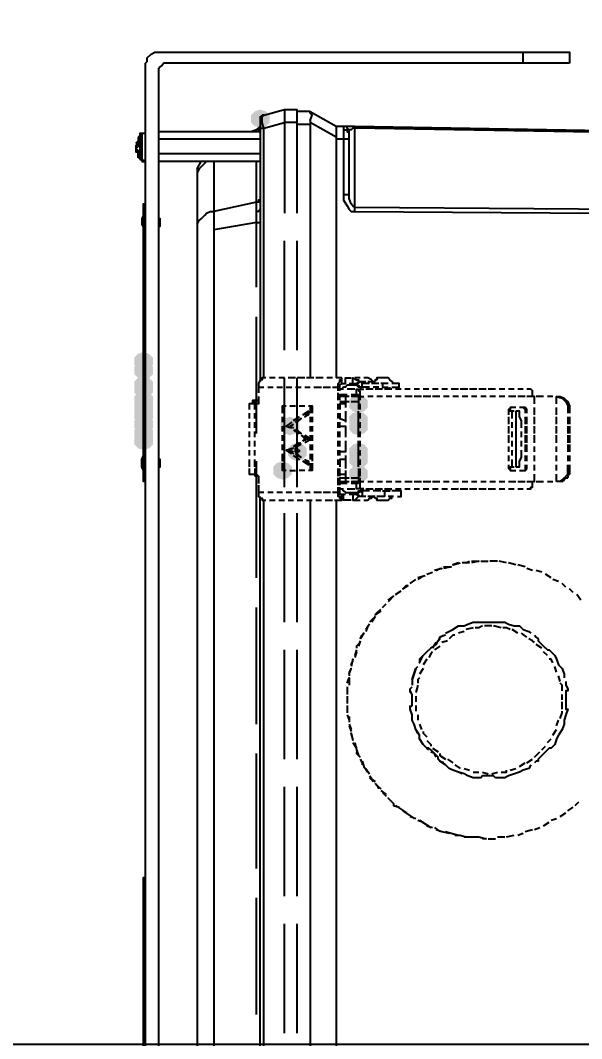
# Model space of a CAD drawing. Header units: feet. Extents: x -18 to 2540, y -48 to 1440.
# Drawn here: x 2061.788 to 2062.596, y 1385.548 to 1387.016 of the extents above; entities that cross this region are included whole.
import ezdxf
from ezdxf.enums import TextEntityAlignment as Align

# ---------------------------------------------------------------- set-up
doc = ezdxf.new("R2018")
doc.units = ezdxf.units.FT
doc.header["$MEASUREMENT"] = 0
for name, color, linetype in [('G-ANNO-TEXT', 1, 'Continuous'), ('PDF8_LP_OBJ-Hidden', 7, 'Continuous'), ('PDF8_LP_OBJ-Misc', 7, 'Continuous')]:
    doc.layers.add(name, color=color, linetype=linetype)
doc.styles.add('NEI-A', font='arial.ttf')

# ---------------------------------------------------------------- blocks, each defined once
blk = doc.blocks.new('DETAIL_TITLE')
at = {"style": 'NEI-A', "flags": 8}
blk.add_attdef('#', text='', height=0.25, dxfattribs=at).set_placement((0.5922, -0.5109), align=Align.MIDDLE_CENTER)
at = {"lineweight": 30, "flags": 104}
blk.add_attdef('DETAIL_TITLE', text='', height=0.25, dxfattribs=at).set_placement((0.9099, -0.52514), align=Align.BOTTOM_LEFT)
at = {"style": 'NEI-A'}
for tag, p in [('SCALE:', (0.93865, -0.73792)), ('1"_=_', (1.5474, -0.73792))]:
    blk.add_attdef(tag, text='', height=0.1094, dxfattribs=at).set_placement(p, align=Align.BOTTOM_LEFT)

msp = doc.modelspace()

# ---------------------------------------------------------------- hatches: boundary and pattern name
at = {"layer": 'PDF8_LP_OBJ-Hidden', "transparency": 33554559}
for points in [[(2062.274521, 1386.476559), (2062.282522, 1386.473892), (2062.287857, 1386.468557), (2062.287857, 1386.457889), (2062.282522, 1386.452554), (2062.274521, 1386.449887), (2062.266519, 1386.452554), (2062.261185, 1386.457889), (2062.261185, 1386.468557), (2062.266519, 1386.473892)], [(2062.175836, 1386.444553), (2062.183837, 1386.441886), (2062.189172, 1386.436551), (2062.189172, 1386.425883), (2062.183837, 1386.420548), (2062.175836, 1386.417881), (2062.167834, 1386.420548), (2062.1625, 1386.425883), (2062.1625, 1386.436551), (2062.167834, 1386.441886)], [(2062.274521, 1386.452554), (2062.282522, 1386.449887), (2062.287857, 1386.444553), (2062.287857, 1386.433884), (2062.282522, 1386.42855), (2062.274521, 1386.425883), (2062.266519, 1386.42855), (2062.261185, 1386.433884), (2062.261185, 1386.444553), (2062.266519, 1386.449887)], [(2062.274521, 1386.444553), (2062.282522, 1386.441886), (2062.287857, 1386.436551), (2062.287857, 1386.425883), (2062.282522, 1386.420548), (2062.274521, 1386.417881), (2062.266519, 1386.420548), (2062.261185, 1386.425883), (2062.261185, 1386.436551), (2062.266519, 1386.441886)], [(2062.186504, 1386.407213), (2062.194506, 1386.404545), (2062.19984, 1386.399211), (2062.19984, 1386.388542), (2062.194506, 1386.383208), (2062.186504, 1386.380541), (2062.178503, 1386.383208), (2062.173169, 1386.388542), (2062.173169, 1386.399211), (2062.178503, 1386.404545)], [(2062.274521, 1386.407213), (2062.282522, 1386.404545), (2062.287857, 1386.399211), (2062.287857, 1386.388542), (2062.282522, 1386.383208), (2062.274521, 1386.380541), (2062.266519, 1386.383208), (2062.261185, 1386.388542), (2062.261185, 1386.399211), (2062.266519, 1386.404545)], [(2062.274521, 1386.396544), (2062.282522, 1386.393877), (2062.287857, 1386.388542), (2062.287857, 1386.377874), (2062.282522, 1386.372539), (2062.274521, 1386.369872), (2062.266519, 1386.372539), (2062.261185, 1386.377874), (2062.261185, 1386.388542), (2062.266519, 1386.393877)], [(2062.165167, 1386.380541), (2062.173169, 1386.377874), (2062.178503, 1386.372539), (2062.178503, 1386.361871), (2062.173169, 1386.356536), (2062.165167, 1386.353869), (2062.157166, 1386.356536), (2062.151831, 1386.361871), (2062.151831, 1386.372539), (2062.157166, 1386.377874)], [(2062.274521, 1386.375207), (2062.282522, 1386.372539), (2062.287857, 1386.367205), (2062.287857, 1386.356536), (2062.282522, 1386.351202), (2062.274521, 1386.348535), (2062.266519, 1386.351202), (2062.261185, 1386.356536), (2062.261185, 1386.367205), (2062.266519, 1386.372539)]]:
    msp.add_hatch(color=256, dxfattribs=at).paths.add_polyline_path(points)
at = {"layer": 'PDF8_LP_OBJ-Misc', "transparency": 33554559}
for points in [[(2062.133161, 1386.887302), (2062.141163, 1386.884635), (2062.146497, 1386.8793), (2062.146497, 1386.868632), (2062.141163, 1386.863297), (2062.133161, 1386.86063), (2062.12516, 1386.863297), (2062.119825, 1386.868632), (2062.119825, 1386.8793), (2062.12516, 1386.884635)], [(2061.96513, 1386.537904), (2061.973131, 1386.535236), (2061.978466, 1386.529902), (2061.978466, 1386.519233), (2061.973131, 1386.513899), (2061.96513, 1386.511232), (2061.957128, 1386.513899), (2061.951794, 1386.519233), (2061.951794, 1386.529902), (2061.957128, 1386.535236)], [(2061.96513, 1386.524568), (2061.973131, 1386.521901), (2061.978466, 1386.516566), (2061.978466, 1386.505898), (2061.973131, 1386.500563), (2061.96513, 1386.497896), (2061.957128, 1386.500563), (2061.951794, 1386.505898), (2061.951794, 1386.516566), (2061.957128, 1386.521901)], [(2061.96513, 1386.50323), (2061.973131, 1386.500563), (2061.978466, 1386.495229), (2061.978466, 1386.48456), (2061.973131, 1386.479226), (2061.96513, 1386.476559), (2061.957128, 1386.479226), (2061.951794, 1386.48456), (2061.951794, 1386.495229), (2061.957128, 1386.500563)], [(2061.96513, 1386.497896), (2061.973131, 1386.495229), (2061.978466, 1386.489895), (2061.978466, 1386.479226), (2061.973131, 1386.473892), (2061.96513, 1386.471225), (2061.957128, 1386.473892), (2061.951794, 1386.479226), (2061.951794, 1386.489895), (2061.957128, 1386.495229)], [(2061.96513, 1386.481893), (2061.973131, 1386.479226), (2061.978466, 1386.473892), (2061.978466, 1386.463223), (2061.973131, 1386.457889), (2061.96513, 1386.455222), (2061.957128, 1386.457889), (2061.951794, 1386.463223), (2061.951794, 1386.473892), (2061.957128, 1386.479226)], [(2061.96513, 1386.479226), (2061.973131, 1386.476559), (2061.978466, 1386.471225), (2061.978466, 1386.460556), (2061.973131, 1386.455222), (2061.96513, 1386.452554), (2061.957128, 1386.455222), (2061.951794, 1386.460556), (2061.951794, 1386.471225), (2061.957128, 1386.476559)], [(2061.96513, 1386.473892), (2061.973131, 1386.471225), (2061.978466, 1386.46589), (2061.978466, 1386.455222), (2061.973131, 1386.449887), (2061.96513, 1386.44722), (2061.957128, 1386.449887), (2061.951794, 1386.455222), (2061.951794, 1386.46589), (2061.957128, 1386.471225)], [(2061.96513, 1386.471225), (2061.973131, 1386.468557), (2061.978466, 1386.463223), (2061.978466, 1386.452554), (2061.973131, 1386.44722), (2061.96513, 1386.444553), (2061.957128, 1386.44722), (2061.951794, 1386.452554), (2061.951794, 1386.463223), (2061.957128, 1386.468557)], [(2061.96513, 1386.468557), (2061.973131, 1386.46589), (2061.978466, 1386.460556), (2061.978466, 1386.449887), (2061.973131, 1386.444553), (2061.96513, 1386.441886), (2061.957128, 1386.444553), (2061.951794, 1386.449887), (2061.951794, 1386.460556), (2061.957128, 1386.46589)], [(2061.96513, 1386.463223), (2061.973131, 1386.460556), (2061.978466, 1386.455222), (2061.978466, 1386.444553), (2061.973131, 1386.439219), (2061.96513, 1386.436551), (2061.957128, 1386.439219), (2061.951794, 1386.444553), (2061.951794, 1386.455222), (2061.957128, 1386.460556)], [(2061.96513, 1386.460556), (2061.973131, 1386.457889), (2061.978466, 1386.452554), (2061.978466, 1386.441886), (2061.973131, 1386.436551), (2061.96513, 1386.433884), (2061.957128, 1386.436551), (2061.951794, 1386.441886), (2061.951794, 1386.452554), (2061.957128, 1386.457889)], [(2061.96513, 1386.44722), (2061.973131, 1386.444553), (2061.978466, 1386.439219), (2061.978466, 1386.42855), (2061.973131, 1386.423216), (2061.96513, 1386.420548), (2061.957128, 1386.423216), (2061.951794, 1386.42855), (2061.951794, 1386.439219), (2061.957128, 1386.444553)], [(2061.96513, 1386.433884), (2061.973131, 1386.431217), (2061.978466, 1386.425883), (2061.978466, 1386.415214), (2061.973131, 1386.40988), (2061.96513, 1386.407213), (2061.957128, 1386.40988), (2061.951794, 1386.415214), (2061.951794, 1386.425883), (2061.957128, 1386.431217)], [(2061.96513, 1386.42855), (2061.973131, 1386.425883), (2061.978466, 1386.420548), (2061.978466, 1386.40988), (2061.973131, 1386.404545), (2061.96513, 1386.401878), (2061.957128, 1386.404545), (2061.951794, 1386.40988), (2061.951794, 1386.420548), (2061.957128, 1386.425883)], [(2061.96513, 1386.425883), (2061.973131, 1386.423216), (2061.978466, 1386.417881), (2061.978466, 1386.407213), (2061.973131, 1386.401878), (2061.96513, 1386.399211), (2061.957128, 1386.401878), (2061.951794, 1386.407213), (2061.951794, 1386.417881), (2061.957128, 1386.423216)], [(2061.96513, 1386.423216), (2061.973131, 1386.420548), (2061.978466, 1386.415214), (2061.978466, 1386.404545), (2061.973131, 1386.399211), (2061.96513, 1386.396544), (2061.957128, 1386.399211), (2061.951794, 1386.404545), (2061.951794, 1386.415214), (2061.957128, 1386.420548)]]:
    msp.add_hatch(color=256, dxfattribs=at).paths.add_polyline_path(points)

# ---------------------------------------------------------------- linework, layer by layer
at = {"layer": 'PDF8_LP_OBJ-Hidden', "lineweight": 25}
for p, q in [((2062.274521, 1386.476559), (2062.274521, 1386.455222)), ((2062.50123, 1386.452554), (2062.50123, 1386.372539)), ((2062.274521, 1386.372539), (2062.274521, 1386.40988)), ((2062.274521, 1386.369872), (2062.274521, 1386.348535)), ((2062.285189, 1386.329865), (2062.274521, 1386.329865)), ((2062.439885, 1386.148498), (2062.485227, 1386.148498)), ((2062.426549, 1385.839107), (2062.447886, 1385.839107))]:
    msp.add_line(p, q, dxfattribs=at)
for points in [[(2062.141163, 1386.500563), (2062.135828, 1386.500563), (2062.135828, 1386.497896), (2062.133161, 1386.497896), (2062.130494, 1386.492562), (2062.130494, 1386.479226)], [(2062.154498, 1386.500563), (2062.146497, 1386.500563)], [(2062.167834, 1386.500563), (2062.159833, 1386.500563)], [(2062.183837, 1386.500563), (2062.173169, 1386.500563)], [(2062.197173, 1386.500563), (2062.186504, 1386.500563)], [(2062.210509, 1386.500563), (2062.19984, 1386.500563)], [(2062.223845, 1386.500563), (2062.213176, 1386.500563)], [(2062.237181, 1386.500563), (2062.229179, 1386.500563)], [(2062.250516, 1386.500563), (2062.242515, 1386.500563)], [(2062.247849, 1386.481893), (2062.247849, 1386.489895), (2062.250516, 1386.492562), (2062.255851, 1386.492562), (2062.255851, 1386.500563), (2062.263852, 1386.500563)], [(2062.250516, 1386.492562), (2062.250516, 1386.500563)], [(2062.266519, 1386.492562), (2062.266519, 1386.500563), (2062.271854, 1386.497896), (2062.274521, 1386.497896), (2062.274521, 1386.495229), (2062.285189, 1386.495229)], [(2062.277188, 1386.500563), (2062.269186, 1386.500563)], [(2062.295858, 1386.495229), (2062.293191, 1386.497896), (2062.287857, 1386.500563), (2062.282522, 1386.500563)], [(2062.325197, 1386.492562), (2062.32253, 1386.495229), (2062.319863, 1386.497896), (2062.317195, 1386.500563), (2062.301192, 1386.500563), (2062.301192, 1386.497896), (2062.298525, 1386.497896), (2062.298525, 1386.495229)], [(2062.130494, 1386.487227), (2062.138495, 1386.487227)], [(2062.14383, 1386.487227), (2062.151831, 1386.487227)], [(2062.157166, 1386.487227), (2062.165167, 1386.487227)], [(2062.170501, 1386.487227), (2062.178503, 1386.487227)], [(2062.183837, 1386.487227), (2062.191839, 1386.487227)], [(2062.197173, 1386.487227), (2062.205175, 1386.487227)], [(2062.210509, 1386.487227), (2062.221178, 1386.487227)], [(2062.223845, 1386.487227), (2062.234513, 1386.487227)], [(2062.237181, 1386.487227), (2062.245182, 1386.487227)], [(2062.245182, 1386.481893), (2062.245182, 1386.492562), (2062.247849, 1386.495229), (2062.247849, 1386.497896), (2062.250516, 1386.497896)], [(2062.253183, 1386.48456), (2062.247849, 1386.48456)], [(2062.274521, 1386.489895), (2062.258518, 1386.489895), (2062.255851, 1386.487227), (2062.253183, 1386.487227), (2062.250516, 1386.48456)], [(2062.269186, 1386.48456), (2062.258518, 1386.48456)], [(2062.261185, 1386.492562), (2062.271854, 1386.492562), (2062.274521, 1386.495229)], [(2062.277188, 1386.495229), (2062.271854, 1386.489895)], [(2062.271854, 1386.492562), (2062.271854, 1386.489895)], [(2062.290524, 1386.487227), (2062.274521, 1386.487227), (2062.271854, 1386.489895)], [(2062.271854, 1386.476559), (2062.271854, 1386.48456), (2062.282522, 1386.48456)], [(2062.274521, 1386.489895), (2062.277188, 1386.487227)], [(2062.274521, 1386.48456), (2062.274521, 1386.481893), (2062.277188, 1386.481893)], [(2062.290524, 1386.492562), (2062.279855, 1386.492562), (2062.277188, 1386.495229)], [(2062.279855, 1386.48456), (2062.277188, 1386.487227)], [(2062.279855, 1386.487227), (2062.279855, 1386.492562)], [(2062.295858, 1386.48456), (2062.285189, 1386.48456)], [(2062.287857, 1386.495229), (2062.298525, 1386.495229)], [(2062.30386, 1386.492562), (2062.293191, 1386.492562)], [(2062.295858, 1386.495229), (2062.295858, 1386.492562)], [(2062.30386, 1386.487227), (2062.295858, 1386.487227)], [(2062.309194, 1386.48456), (2062.298525, 1386.48456)], [(2062.301192, 1386.487227), (2062.301192, 1386.48456)], [(2062.317195, 1386.492562), (2062.306527, 1386.492562)], [(2062.309194, 1386.492562), (2062.309194, 1386.487227), (2062.317195, 1386.487227)], [(2062.32253, 1386.48456), (2062.311861, 1386.48456)], [(2062.319863, 1386.48456), (2062.319863, 1386.487227)], [(2062.32253, 1386.487227), (2062.333198, 1386.487227), (2062.333198, 1386.492562), (2062.32253, 1386.492562)], [(2062.335866, 1386.48456), (2062.327864, 1386.48456)], [(2062.349201, 1386.48456), (2062.3412, 1386.48456)], [(2062.362537, 1386.48456), (2062.354536, 1386.48456)], [(2062.375873, 1386.48456), (2062.367871, 1386.48456)], [(2062.389209, 1386.48456), (2062.381207, 1386.48456)], [(2062.402545, 1386.48456), (2062.394543, 1386.48456)], [(2062.418548, 1386.48456), (2062.407879, 1386.48456)], [(2062.431883, 1386.48456), (2062.421215, 1386.48456)], [(2062.445219, 1386.48456), (2062.434551, 1386.48456)], [(2062.458555, 1386.48456), (2062.447886, 1386.48456)], [(2062.471891, 1386.48456), (2062.461222, 1386.48456)], [(2062.485227, 1386.48456), (2062.477225, 1386.48456)], [(2062.498562, 1386.48456), (2062.490561, 1386.48456)], [(2062.511898, 1386.48456), (2062.503897, 1386.48456)], [(2062.525234, 1386.473892), (2062.525234, 1386.481893), (2062.522567, 1386.48456), (2062.517233, 1386.48456)], [(2062.130494, 1386.473892), (2062.130494, 1386.463223), (2062.117158, 1386.463223), (2062.117158, 1386.455222)], [(2062.245182, 1386.468557), (2062.245182, 1386.479226)], [(2062.247849, 1386.468557), (2062.247849, 1386.476559), (2062.258518, 1386.476559)], [(2062.261185, 1386.473892), (2062.247849, 1386.473892)], [(2062.255851, 1386.476559), (2062.255851, 1386.457889)], [(2062.263852, 1386.476559), (2062.274521, 1386.476559)], [(2062.274521, 1386.473892), (2062.263852, 1386.473892)], [(2062.277188, 1386.468557), (2062.277188, 1386.481893)], [(2062.277188, 1386.473892), (2062.282522, 1386.473892)], [(2062.295858, 1386.473892), (2062.287857, 1386.473892)], [(2062.309194, 1386.473892), (2062.301192, 1386.473892)], [(2062.32253, 1386.473892), (2062.314528, 1386.473892)], [(2062.335866, 1386.473892), (2062.327864, 1386.473892)], [(2062.351869, 1386.473892), (2062.3412, 1386.473892)], [(2062.365204, 1386.473892), (2062.354536, 1386.473892)], [(2062.37854, 1386.473892), (2062.367871, 1386.473892)], [(2062.391876, 1386.473892), (2062.381207, 1386.473892)], [(2062.405212, 1386.473892), (2062.39721, 1386.473892)], [(2062.418548, 1386.473892), (2062.410546, 1386.473892)], [(2062.431883, 1386.473892), (2062.423882, 1386.473892)], [(2062.445219, 1386.473892), (2062.437218, 1386.473892)], [(2062.458555, 1386.473892), (2062.450554, 1386.473892)], [(2062.471891, 1386.473892), (2062.463889, 1386.473892)], [(2062.485227, 1386.473892), (2062.477225, 1386.473892)], [(2062.50123, 1386.473892), (2062.490561, 1386.473892)], [(2062.514565, 1386.473892), (2062.503897, 1386.473892)], [(2062.527901, 1386.463223), (2062.527901, 1386.473892), (2062.517233, 1386.473892)], [(2062.541237, 1386.473892), (2062.530568, 1386.473892)], [(2062.554573, 1386.473892), (2062.546571, 1386.473892)], [(2062.559907, 1386.473892), (2062.565242, 1386.473892), (2062.570576, 1386.471225), (2062.573243, 1386.468557), (2062.57591, 1386.46589), (2062.578577, 1386.460556), (2062.578577, 1386.449887)], [(2062.559907, 1386.463223), (2062.559907, 1386.473892), (2062.567909, 1386.471225), (2062.570576, 1386.468557), (2062.573243, 1386.46589), (2062.57591, 1386.460556), (2062.57591, 1386.449887)], [(2062.122492, 1386.463223), (2062.122492, 1386.468557), (2062.130494, 1386.468557)], [(2062.130494, 1386.468557), (2062.12516, 1386.46589), (2062.122492, 1386.46589)], [(2062.12516, 1386.455222), (2062.12516, 1386.468557)], [(2062.165167, 1386.449887), (2062.165167, 1386.460556), (2062.170501, 1386.460556)], [(2062.175836, 1386.460556), (2062.183837, 1386.460556)], [(2062.189172, 1386.460556), (2062.197173, 1386.460556)], [(2062.202507, 1386.460556), (2062.207842, 1386.460556), (2062.207842, 1386.449887)], [(2062.205175, 1386.460556), (2062.205175, 1386.449887)], [(2062.245182, 1386.455222), (2062.245182, 1386.463223)], [(2062.261185, 1386.46589), (2062.247849, 1386.46589)], [(2062.255851, 1386.463223), (2062.247849, 1386.463223), (2062.247849, 1386.455222)], [(2062.274521, 1386.46589), (2062.263852, 1386.46589)], [(2062.277188, 1386.455222), (2062.277188, 1386.463223)], [(2062.50123, 1386.457889), (2062.493228, 1386.457889), (2062.493228, 1386.455222), (2062.490561, 1386.455222), (2062.490561, 1386.44722)], [(2062.517233, 1386.449887), (2062.517233, 1386.455222), (2062.514565, 1386.457889), (2062.506564, 1386.457889)], [(2062.511898, 1386.457889), (2062.514565, 1386.455222), (2062.514565, 1386.449887)], [(2062.527901, 1386.44722), (2062.527901, 1386.457889)], [(2062.559907, 1386.44722), (2062.559907, 1386.457889)], [(2062.578577, 1386.455222), (2062.57591, 1386.455222)], [(2062.117158, 1386.449887), (2062.117158, 1386.441886)], [(2062.12516, 1386.441886), (2062.12516, 1386.449887)], [(2062.165167, 1386.436551), (2062.165167, 1386.444553)], [(2062.18117, 1386.439219), (2062.189172, 1386.444553)], [(2062.189172, 1386.444553), (2062.183837, 1386.439219)], [(2062.183837, 1386.436551), (2062.191839, 1386.441886), (2062.186504, 1386.436551)], [(2062.194506, 1386.44722), (2062.202507, 1386.452554), (2062.202507, 1386.44722), (2062.197173, 1386.444553), (2062.19984, 1386.44722)], [(2062.19984, 1386.449887), (2062.19984, 1386.44722), (2062.202507, 1386.44722)], [(2062.205175, 1386.444553), (2062.205175, 1386.436551)], [(2062.207842, 1386.444553), (2062.207842, 1386.436551)], [(2062.245182, 1386.441886), (2062.245182, 1386.449887)], [(2062.247849, 1386.449887), (2062.247849, 1386.441886), (2062.255851, 1386.439219)], [(2062.255851, 1386.452554), (2062.255851, 1386.436551)], [(2062.274521, 1386.415214), (2062.274521, 1386.452554)], [(2062.277188, 1386.441886), (2062.277188, 1386.449887)], [(2062.498562, 1386.452554), (2062.490561, 1386.452554)], [(2062.490561, 1386.444553), (2062.490561, 1386.433884)], [(2062.495895, 1386.441886), (2062.495895, 1386.452554)], [(2062.509231, 1386.42855), (2062.509231, 1386.439219), (2062.506564, 1386.444553), (2062.506564, 1386.452554), (2062.50123, 1386.452554)], [(2062.514565, 1386.452554), (2062.517233, 1386.452554)], [(2062.514565, 1386.444553), (2062.514565, 1386.433884)], [(2062.517233, 1386.433884), (2062.517233, 1386.444553)], [(2062.527901, 1386.433884), (2062.527901, 1386.444553)], [(2062.559907, 1386.433884), (2062.559907, 1386.444553)], [(2062.57591, 1386.444553), (2062.57591, 1386.433884)], [(2062.578577, 1386.444553), (2062.578577, 1386.433884)], [(2062.117158, 1386.436551), (2062.117158, 1386.42855)], [(2062.12516, 1386.42855), (2062.12516, 1386.436551)], [(2062.165167, 1386.423216), (2062.165167, 1386.431217)], [(2062.178503, 1386.436551), (2062.170501, 1386.431217), (2062.178503, 1386.42855)], [(2062.175836, 1386.42855), (2062.170501, 1386.431217)], [(2062.175836, 1386.431217), (2062.18117, 1386.433884)], [(2062.175836, 1386.431217), (2062.18117, 1386.42855)], [(2062.18117, 1386.425883), (2062.189172, 1386.420548)], [(2062.186504, 1386.425883), (2062.191839, 1386.420548), (2062.183837, 1386.425883)], [(2062.205175, 1386.431217), (2062.205175, 1386.423216)], [(2062.207842, 1386.431217), (2062.207842, 1386.423216)], [(2062.245182, 1386.42855), (2062.245182, 1386.436551)], [(2062.247849, 1386.42855), (2062.247849, 1386.436551)], [(2062.247849, 1386.431217), (2062.255851, 1386.431217), (2062.255851, 1386.415214)], [(2062.277188, 1386.42855), (2062.277188, 1386.436551)], [(2062.490561, 1386.431217), (2062.490561, 1386.420548)], [(2062.495895, 1386.42855), (2062.495895, 1386.436551)], [(2062.514565, 1386.431217), (2062.514565, 1386.420548)], [(2062.517233, 1386.420548), (2062.517233, 1386.431217)], [(2062.527901, 1386.420548), (2062.527901, 1386.431217)], [(2062.559907, 1386.420548), (2062.559907, 1386.431217)], [(2062.57591, 1386.431217), (2062.57591, 1386.420548)], [(2062.578577, 1386.431217), (2062.578577, 1386.420548)], [(2062.117158, 1386.423216), (2062.117158, 1386.415214)], [(2062.12516, 1386.415214), (2062.12516, 1386.423216)], [(2062.165167, 1386.40988), (2062.165167, 1386.417881)], [(2062.191839, 1386.417881), (2062.197173, 1386.412547)], [(2062.191839, 1386.417881), (2062.197173, 1386.415214)], [(2062.194506, 1386.40988), (2062.202507, 1386.415214), (2062.202507, 1386.40988), (2062.197173, 1386.407213)], [(2062.194506, 1386.40988), (2062.19984, 1386.415214), (2062.19984, 1386.412547), (2062.197173, 1386.40988)], [(2062.197173, 1386.417881), (2062.202507, 1386.415214), (2062.197173, 1386.412547)], [(2062.197173, 1386.417881), (2062.19984, 1386.415214)], [(2062.197173, 1386.415214), (2062.202507, 1386.415214)], [(2062.19984, 1386.412547), (2062.202507, 1386.412547)], [(2062.205175, 1386.417881), (2062.205175, 1386.40988)], [(2062.207842, 1386.417881), (2062.207842, 1386.40988)], [(2062.245182, 1386.415214), (2062.245182, 1386.423216)], [(2062.247849, 1386.415214), (2062.247849, 1386.423216)], [(2062.277188, 1386.415214), (2062.277188, 1386.423216)], [(2062.490561, 1386.417881), (2062.490561, 1386.407213)], [(2062.495895, 1386.415214), (2062.495895, 1386.423216)], [(2062.509231, 1386.415214), (2062.509231, 1386.423216)], [(2062.514565, 1386.417881), (2062.514565, 1386.407213)], [(2062.517233, 1386.407213), (2062.517233, 1386.417881)], [(2062.527901, 1386.407213), (2062.527901, 1386.417881)], [(2062.559907, 1386.407213), (2062.559907, 1386.417881)], [(2062.57591, 1386.417881), (2062.57591, 1386.407213)], [(2062.578577, 1386.417881), (2062.578577, 1386.407213)], [(2062.117158, 1386.40988), (2062.117158, 1386.401878)], [(2062.117158, 1386.396544), (2062.117158, 1386.388542)], [(2062.12516, 1386.401878), (2062.12516, 1386.40988)], [(2062.12516, 1386.388542), (2062.12516, 1386.396544)], [(2062.165167, 1386.396544), (2062.165167, 1386.404545)], [(2062.170501, 1386.396544), (2062.178503, 1386.399211)], [(2062.178503, 1386.39121), (2062.170501, 1386.396544)], [(2062.18117, 1386.399211), (2062.175836, 1386.396544), (2062.18117, 1386.39121)], [(2062.175836, 1386.396544), (2062.18117, 1386.393877)], [(2062.18117, 1386.401878), (2062.189172, 1386.407213), (2062.183837, 1386.401878), (2062.191839, 1386.407213)], [(2062.189172, 1386.393877), (2062.183837, 1386.393877), (2062.183837, 1386.399211), (2062.186504, 1386.399211)], [(2062.183837, 1386.396544), (2062.186504, 1386.399211), (2062.186504, 1386.396544), (2062.189172, 1386.396544), (2062.189172, 1386.393877)], [(2062.191839, 1386.404545), (2062.186504, 1386.401878)], [(2062.189172, 1386.396544), (2062.186504, 1386.393877)], [(2062.205175, 1386.404545), (2062.205175, 1386.396544)], [(2062.207842, 1386.404545), (2062.207842, 1386.396544)], [(2062.245182, 1386.401878), (2062.245182, 1386.40988)], [(2062.245182, 1386.388542), (2062.245182, 1386.396544)], [(2062.255851, 1386.40988), (2062.255851, 1386.393877), (2062.247849, 1386.393877)], [(2062.247849, 1386.401878), (2062.247849, 1386.40988)], [(2062.247849, 1386.388542), (2062.247849, 1386.396544)], [(2062.277188, 1386.401878), (2062.277188, 1386.40988)], [(2062.277188, 1386.388542), (2062.277188, 1386.396544)], [(2062.490561, 1386.401878), (2062.490561, 1386.393877)], [(2062.495895, 1386.401878), (2062.495895, 1386.40988)], [(2062.495895, 1386.388542), (2062.495895, 1386.396544)], [(2062.50123, 1386.372539), (2062.506564, 1386.372539), (2062.506564, 1386.380541), (2062.509231, 1386.385875), (2062.509231, 1386.396544)], [(2062.509231, 1386.401878), (2062.509231, 1386.40988)], [(2062.514565, 1386.404545), (2062.514565, 1386.393877)], [(2062.517233, 1386.393877), (2062.517233, 1386.404545)], [(2062.527901, 1386.393877), (2062.527901, 1386.401878)], [(2062.559907, 1386.393877), (2062.559907, 1386.401878)], [(2062.57591, 1386.404545), (2062.57591, 1386.393877)], [(2062.578577, 1386.404545), (2062.578577, 1386.393877)], [(2062.117158, 1386.383208), (2062.117158, 1386.372539)], [(2062.12516, 1386.372539), (2062.12516, 1386.383208)], [(2062.165167, 1386.380541), (2062.165167, 1386.39121)], [(2062.183837, 1386.388542), (2062.189172, 1386.383208), (2062.18117, 1386.388542)], [(2062.183837, 1386.393877), (2062.186504, 1386.39121), (2062.191839, 1386.385875)], [(2062.191839, 1386.385875), (2062.183837, 1386.39121)], [(2062.186504, 1386.393877), (2062.186504, 1386.39121)], [(2062.205175, 1386.39121), (2062.205175, 1386.383208)], [(2062.207842, 1386.39121), (2062.207842, 1386.380541)], [(2062.245182, 1386.375207), (2062.245182, 1386.383208)], [(2062.255851, 1386.383208), (2062.247849, 1386.383208), (2062.247849, 1386.372539)], [(2062.255851, 1386.388542), (2062.255851, 1386.369872)], [(2062.277188, 1386.375207), (2062.277188, 1386.383208)], [(2062.490561, 1386.388542), (2062.490561, 1386.380541)], [(2062.495895, 1386.372539), (2062.495895, 1386.383208)], [(2062.514565, 1386.388542), (2062.514565, 1386.380541)], [(2062.517233, 1386.380541), (2062.517233, 1386.388542)], [(2062.527901, 1386.380541), (2062.527901, 1386.388542)], [(2062.559907, 1386.380541), (2062.559907, 1386.388542)], [(2062.57591, 1386.388542), (2062.57591, 1386.380541)], [(2062.578577, 1386.388542), (2062.578577, 1386.380541)], [(2062.117158, 1386.369872), (2062.117158, 1386.361871), (2062.127827, 1386.361871), (2062.130494, 1386.359204), (2062.12516, 1386.359204)], [(2062.12516, 1386.369872), (2062.12516, 1386.359204)], [(2062.170501, 1386.367205), (2062.165167, 1386.367205), (2062.165167, 1386.377874)], [(2062.175836, 1386.367205), (2062.183837, 1386.367205)], [(2062.197173, 1386.367205), (2062.189172, 1386.367205)], [(2062.202507, 1386.380541), (2062.202507, 1386.375207), (2062.194506, 1386.380541)], [(2062.19984, 1386.380541), (2062.19984, 1386.377874), (2062.194506, 1386.380541)], [(2062.202507, 1386.377874), (2062.19984, 1386.377874)], [(2062.207842, 1386.377874), (2062.207842, 1386.367205), (2062.202507, 1386.367205)], [(2062.205175, 1386.377874), (2062.205175, 1386.367205)], [(2062.245182, 1386.359204), (2062.245182, 1386.369872)], [(2062.247849, 1386.359204), (2062.247849, 1386.369872)], [(2062.255851, 1386.367205), (2062.255851, 1386.348535)], [(2062.277188, 1386.359204), (2062.277188, 1386.369872)], [(2062.490561, 1386.375207), (2062.490561, 1386.369872), (2062.493228, 1386.369872), (2062.493228, 1386.367205), (2062.50123, 1386.367205)], [(2062.490561, 1386.372539), (2062.498562, 1386.372539)], [(2062.506564, 1386.367205), (2062.514565, 1386.367205), (2062.517233, 1386.369872), (2062.517233, 1386.375207)], [(2062.514565, 1386.375207), (2062.514565, 1386.367205)], [(2062.517233, 1386.369872), (2062.514565, 1386.369872)], [(2062.527901, 1386.367205), (2062.527901, 1386.375207)], [(2062.559907, 1386.367205), (2062.559907, 1386.375207)], [(2062.573243, 1386.356536), (2062.573243, 1386.359204), (2062.57591, 1386.361871), (2062.57591, 1386.375207)], [(2062.578577, 1386.375207), (2062.578577, 1386.361871), (2062.57591, 1386.359204), (2062.57591, 1386.356536)], [(2062.57591, 1386.369872), (2062.578577, 1386.369872)], [(2062.130494, 1386.359204), (2062.130494, 1386.348535)], [(2062.245182, 1386.345868), (2062.245182, 1386.356536)], [(2062.247849, 1386.361871), (2062.255851, 1386.361871)], [(2062.247849, 1386.345868), (2062.247849, 1386.356536), (2062.261185, 1386.356536)], [(2062.263852, 1386.356536), (2062.274521, 1386.356536)], [(2062.274521, 1386.340534), (2062.277188, 1386.343201), (2062.277188, 1386.356536)], [(2062.517233, 1386.351202), (2062.527901, 1386.351202), (2062.527901, 1386.361871)], [(2062.559907, 1386.351202), (2062.559907, 1386.361871)], [(2062.573243, 1386.356536), (2062.570576, 1386.353869), (2062.567909, 1386.351202), (2062.559907, 1386.351202)], [(2062.565242, 1386.351202), (2062.567909, 1386.353869), (2062.570576, 1386.356536), (2062.57591, 1386.356536)], [(2062.130494, 1386.345868), (2062.130494, 1386.329865), (2062.133161, 1386.327198), (2062.135828, 1386.327198), (2062.135828, 1386.324531), (2062.141163, 1386.324531)], [(2062.239848, 1386.324531), (2062.250516, 1386.324531), (2062.247849, 1386.327198), (2062.247849, 1386.329865), (2062.245182, 1386.329865), (2062.245182, 1386.343201)], [(2062.247849, 1386.351202), (2062.261185, 1386.351202)], [(2062.258518, 1386.348535), (2062.247849, 1386.348535)], [(2062.255851, 1386.332532), (2062.247849, 1386.332532), (2062.247849, 1386.343201)], [(2062.247849, 1386.340534), (2062.253183, 1386.340534)], [(2062.250516, 1386.340534), (2062.253183, 1386.337866), (2062.255851, 1386.335199), (2062.274521, 1386.335199), (2062.274521, 1386.337866), (2062.277188, 1386.337866), (2062.279855, 1386.340534)], [(2062.258518, 1386.340534), (2062.269186, 1386.340534)], [(2062.263852, 1386.351202), (2062.274521, 1386.351202)], [(2062.274521, 1386.348535), (2062.263852, 1386.348535)], [(2062.282522, 1386.340534), (2062.271854, 1386.340534), (2062.271854, 1386.348535)], [(2062.274521, 1386.335199), (2062.279855, 1386.337866), (2062.279855, 1386.329865)], [(2062.277188, 1386.351202), (2062.282522, 1386.351202)], [(2062.290524, 1386.337866), (2062.279855, 1386.337866)], [(2062.285189, 1386.340534), (2062.295858, 1386.340534)], [(2062.287857, 1386.351202), (2062.295858, 1386.351202)], [(2062.306527, 1386.337866), (2062.295858, 1386.337866)], [(2062.298525, 1386.340534), (2062.309194, 1386.340534)], [(2062.301192, 1386.351202), (2062.309194, 1386.351202)], [(2062.301192, 1386.340534), (2062.301192, 1386.337866)], [(2062.311861, 1386.337866), (2062.311861, 1386.329865), (2062.301192, 1386.329865)], [(2062.309194, 1386.337866), (2062.319863, 1386.337866), (2062.319863, 1386.340534)], [(2062.311861, 1386.340534), (2062.32253, 1386.340534)], [(2062.314528, 1386.351202), (2062.32253, 1386.351202)], [(2062.330531, 1386.329865), (2062.335866, 1386.329865), (2062.335866, 1386.337866), (2062.32253, 1386.337866)], [(2062.327864, 1386.351202), (2062.335866, 1386.351202)], [(2062.327864, 1386.340534), (2062.335866, 1386.340534)], [(2062.3412, 1386.351202), (2062.351869, 1386.351202)], [(2062.3412, 1386.340534), (2062.349201, 1386.340534)], [(2062.354536, 1386.351202), (2062.365204, 1386.351202)], [(2062.354536, 1386.340534), (2062.362537, 1386.340534)], [(2062.367871, 1386.351202), (2062.37854, 1386.351202)], [(2062.367871, 1386.340534), (2062.375873, 1386.340534)], [(2062.381207, 1386.351202), (2062.391876, 1386.351202)], [(2062.381207, 1386.340534), (2062.389209, 1386.340534)], [(2062.394543, 1386.340534), (2062.402545, 1386.340534)], [(2062.39721, 1386.351202), (2062.405212, 1386.351202)], [(2062.407879, 1386.340534), (2062.418548, 1386.340534)], [(2062.410546, 1386.351202), (2062.418548, 1386.351202)], [(2062.421215, 1386.340534), (2062.431883, 1386.340534)], [(2062.423882, 1386.351202), (2062.431883, 1386.351202)], [(2062.434551, 1386.340534), (2062.445219, 1386.340534)], [(2062.437218, 1386.351202), (2062.445219, 1386.351202)], [(2062.447886, 1386.340534), (2062.458555, 1386.340534)], [(2062.450554, 1386.351202), (2062.458555, 1386.351202)], [(2062.461222, 1386.340534), (2062.471891, 1386.340534)], [(2062.463889, 1386.351202), (2062.471891, 1386.351202)], [(2062.477225, 1386.351202), (2062.485227, 1386.351202)], [(2062.477225, 1386.340534), (2062.485227, 1386.340534)], [(2062.490561, 1386.351202), (2062.50123, 1386.351202)], [(2062.490561, 1386.340534), (2062.498562, 1386.340534)], [(2062.503897, 1386.351202), (2062.514565, 1386.351202)], [(2062.503897, 1386.340534), (2062.511898, 1386.340534)], [(2062.517233, 1386.340534), (2062.522567, 1386.340534), (2062.522567, 1386.343201), (2062.525234, 1386.343201), (2062.525234, 1386.351202)], [(2062.530568, 1386.351202), (2062.541237, 1386.351202)], [(2062.546571, 1386.351202), (2062.554573, 1386.351202)], [(2062.138495, 1386.335199), (2062.130494, 1386.335199)], [(2062.151831, 1386.335199), (2062.14383, 1386.335199)], [(2062.146497, 1386.324531), (2062.154498, 1386.324531)], [(2062.165167, 1386.335199), (2062.157166, 1386.335199)], [(2062.159833, 1386.324531), (2062.167834, 1386.324531)], [(2062.178503, 1386.335199), (2062.170501, 1386.335199)], [(2062.173169, 1386.324531), (2062.18117, 1386.324531)], [(2062.191839, 1386.335199), (2062.183837, 1386.335199)], [(2062.186504, 1386.324531), (2062.194506, 1386.324531)], [(2062.205175, 1386.335199), (2062.197173, 1386.335199)], [(2062.19984, 1386.324531), (2062.207842, 1386.324531)], [(2062.221178, 1386.335199), (2062.210509, 1386.335199)], [(2062.213176, 1386.324531), (2062.221178, 1386.324531)], [(2062.234513, 1386.335199), (2062.223845, 1386.335199)], [(2062.226512, 1386.324531), (2062.237181, 1386.324531)], [(2062.245182, 1386.335199), (2062.237181, 1386.335199)], [(2062.250516, 1386.324531), (2062.250516, 1386.332532)], [(2062.263852, 1386.324531), (2062.253183, 1386.324531), (2062.253183, 1386.332532)], [(2062.271854, 1386.332532), (2062.261185, 1386.332532)], [(2062.266519, 1386.332532), (2062.266519, 1386.324531), (2062.277188, 1386.324531)], [(2062.277188, 1386.329865), (2062.271854, 1386.335199), (2062.271854, 1386.332532), (2062.274521, 1386.329865), (2062.269186, 1386.324531)], [(2062.282522, 1386.324531), (2062.287857, 1386.324531), (2062.290524, 1386.327198), (2062.293191, 1386.327198), (2062.295858, 1386.329865)], [(2062.298525, 1386.329865), (2062.287857, 1386.329865)], [(2062.295858, 1386.329865), (2062.298525, 1386.327198), (2062.301192, 1386.327198), (2062.301192, 1386.324531), (2062.317195, 1386.324531), (2062.319863, 1386.327198), (2062.32253, 1386.327198), (2062.32253, 1386.329865)], [(2062.325197, 1386.329865), (2062.317195, 1386.329865)], [(2062.429216, 1386.233847), (2062.434551, 1386.236514)], [(2062.437218, 1386.236514), (2062.447886, 1386.236514), (2062.437218, 1386.233847)], [(2062.450554, 1386.236514), (2062.461222, 1386.236514)], [(2062.474558, 1386.236514), (2062.463889, 1386.236514)], [(2062.487894, 1386.233847), (2062.477225, 1386.236514)], [(2062.373206, 1386.217844), (2062.381207, 1386.220511)], [(2062.386542, 1386.223178), (2062.391876, 1386.225846), (2062.394543, 1386.225846), (2062.383874, 1386.223178)], [(2062.39721, 1386.228513), (2062.407879, 1386.228513), (2062.39721, 1386.225846)], [(2062.418548, 1386.233847), (2062.410546, 1386.23118), (2062.421215, 1386.233847)], [(2062.434551, 1386.233847), (2062.423882, 1386.233847)], [(2062.50123, 1386.23118), (2062.490561, 1386.233847)], [(2062.514565, 1386.228513), (2062.503897, 1386.23118)], [(2062.525234, 1386.223178), (2062.517233, 1386.225846)], [(2062.53857, 1386.220511), (2062.530568, 1386.223178)], [(2062.349201, 1386.204508), (2062.357203, 1386.209843)], [(2062.367871, 1386.215177), (2062.35987, 1386.209843)], [(2062.370539, 1386.215177), (2062.35987, 1386.21251)], [(2062.551906, 1386.21251), (2062.543904, 1386.217844)], [(2062.562574, 1386.207175), (2062.554573, 1386.209843)], [(2062.327864, 1386.188505), (2062.335866, 1386.19384)], [(2062.343867, 1386.201841), (2062.338533, 1386.196507), (2062.346534, 1386.201841)], [(2062.573243, 1386.199174), (2062.567909, 1386.204508)], [(2062.583912, 1386.191172), (2062.578577, 1386.196507)], [(2062.317195, 1386.180504), (2062.325197, 1386.185838), (2062.317195, 1386.177837)], [(2062.59458, 1386.180504), (2062.589246, 1386.188505)], [(2062.306527, 1386.164501), (2062.298525, 1386.159166), (2062.301192, 1386.161834), (2062.306527, 1386.167168)], [(2062.309194, 1386.169835), (2062.314528, 1386.175169)], [(2062.295858, 1386.153832), (2062.290524, 1386.148498)], [(2062.298525, 1386.156499), (2062.293191, 1386.148498)], [(2062.426549, 1386.143163), (2062.431883, 1386.145831), (2062.439885, 1386.148498)], [(2062.485227, 1386.148498), (2062.490561, 1386.145831), (2062.498562, 1386.143163), (2062.506564, 1386.143163), (2062.511898, 1386.137829), (2062.5199, 1386.135162), (2062.522567, 1386.132495)], [(2062.290524, 1386.145831), (2062.285189, 1386.137829)], [(2062.287857, 1386.143163), (2062.285189, 1386.135162)], [(2062.399877, 1386.132495), (2062.410546, 1386.137829), (2062.418548, 1386.143163), (2062.426549, 1386.143163)], [(2062.426549, 1386.135162), (2062.418548, 1386.132495)], [(2062.439885, 1386.140496), (2062.429216, 1386.137829)], [(2062.453221, 1386.143163), (2062.447886, 1386.140496), (2062.442552, 1386.140496)], [(2062.466557, 1386.143163), (2062.455888, 1386.143163)], [(2062.479892, 1386.140496), (2062.469224, 1386.143163)], [(2062.493228, 1386.137829), (2062.487894, 1386.140496), (2062.48256, 1386.140496)], [(2062.503897, 1386.132495), (2062.495895, 1386.137829)], [(2062.517233, 1386.12716), (2062.509231, 1386.132495)], [(2062.277188, 1386.119159), (2062.271854, 1386.113825), (2062.271854, 1386.111157)], [(2062.277188, 1386.121826), (2062.274521, 1386.113825)], [(2062.373206, 1386.105823), (2062.37854, 1386.111157), (2062.386542, 1386.116492), (2062.389209, 1386.121826), (2062.391876, 1386.124493), (2062.391876, 1386.12716), (2062.39721, 1386.129828)], [(2062.386542, 1386.119159), (2062.383874, 1386.116492), (2062.381207, 1386.111157)], [(2062.399877, 1386.129828), (2062.391876, 1386.12716), (2062.389209, 1386.121826)], [(2062.402545, 1386.121826), (2062.394543, 1386.119159)], [(2062.413213, 1386.129828), (2062.410546, 1386.129828), (2062.405212, 1386.124493)], [(2062.527901, 1386.119159), (2062.525234, 1386.121826), (2062.5199, 1386.124493)], [(2062.527901, 1386.129828), (2062.530568, 1386.12716), (2062.533236, 1386.124493), (2062.533236, 1386.121826), (2062.535903, 1386.119159), (2062.541237, 1386.113825), (2062.546571, 1386.10849), (2062.549239, 1386.10849), (2062.55724, 1386.100489), (2062.559907, 1386.095155), (2062.562574, 1386.087153), (2062.567909, 1386.081819), (2062.570576, 1386.073817), (2062.570576, 1386.068483)], [(2062.271854, 1386.10849), (2062.269186, 1386.100489)], [(2062.271854, 1386.105823), (2062.269186, 1386.097822)], [(2062.367871, 1386.100489), (2062.362537, 1386.095155), (2062.362537, 1386.08982), (2062.367871, 1386.100489), (2062.373206, 1386.105823)], [(2062.381207, 1386.105823), (2062.37854, 1386.103156), (2062.375873, 1386.097822)], [(2062.391876, 1386.113825), (2062.383874, 1386.10849)], [(2062.53857, 1386.111157), (2062.530568, 1386.116492)], [(2062.546571, 1386.100489), (2062.541237, 1386.105823)], [(2062.263852, 1386.087153), (2062.266519, 1386.092487), (2062.266519, 1386.095155), (2062.263852, 1386.084486)], [(2062.373206, 1386.095155), (2062.367871, 1386.087153)], [(2062.554573, 1386.08982), (2062.551906, 1386.095155), (2062.549239, 1386.095155)], [(2062.261185, 1386.073817), (2062.263852, 1386.081819), (2062.261185, 1386.076484), (2062.261185, 1386.07115)], [(2062.351869, 1386.065816), (2062.357203, 1386.081819), (2062.35987, 1386.084486)], [(2062.357203, 1386.081819), (2062.351869, 1386.065816), (2062.351869, 1386.057814)], [(2062.367871, 1386.081819), (2062.362537, 1386.073817)], [(2062.559907, 1386.076484), (2062.55724, 1386.084486)], [(2062.258518, 1386.060481), (2062.261185, 1386.068483), (2062.261185, 1386.057814)], [(2062.362537, 1386.068483), (2062.35987, 1386.065816), (2062.35987, 1386.060481)], [(2062.573243, 1386.063149), (2062.573243, 1386.057814), (2062.57591, 1386.05248), (2062.57591, 1386.049813), (2062.573243, 1386.049813), (2062.573243, 1386.023141), (2062.57591, 1386.023141), (2062.573243, 1386.01514), (2062.570576, 1386.007138), (2062.570576, 1386.001804), (2062.567909, 1385.993802), (2062.562574, 1385.985801), (2062.559907, 1385.980467), (2062.55724, 1385.972465), (2062.551906, 1385.967131), (2062.549239, 1385.967131), (2062.546571, 1385.964464), (2062.533236, 1385.951128), (2062.533236, 1385.948461), (2062.530568, 1385.948461), (2062.527901, 1385.945793)], [(2062.565242, 1386.063149), (2062.562574, 1386.07115)], [(2062.567909, 1386.049813), (2062.567909, 1386.057814), (2062.565242, 1386.060481)], [(2062.258518, 1386.055147), (2062.258518, 1386.044478)], [(2062.349201, 1386.047146), (2062.349201, 1386.05248), (2062.351869, 1386.055147)], [(2062.349201, 1386.025808), (2062.351869, 1386.028475), (2062.351869, 1386.044478), (2062.349201, 1386.049813)], [(2062.35987, 1386.057814), (2062.357203, 1386.047146)], [(2062.567909, 1386.036477), (2062.567909, 1386.044478)], [(2062.258518, 1386.041811), (2062.258518, 1386.031143)], [(2062.357203, 1386.041811), (2062.357203, 1386.03381)], [(2062.567909, 1386.023141), (2062.567909, 1386.03381)], [(2062.258518, 1386.028475), (2062.258518, 1386.017807)], [(2062.258518, 1386.01514), (2062.261185, 1386.007138)], [(2062.351869, 1386.01514), (2062.349201, 1386.023141), (2062.349201, 1386.028475)], [(2062.354536, 1386.001804), (2062.351869, 1386.007138), (2062.351869, 1386.01514)], [(2062.357203, 1386.028475), (2062.357203, 1386.020474)], [(2062.35987, 1386.01514), (2062.35987, 1386.007138)], [(2062.565242, 1386.009805), (2062.567909, 1386.017807), (2062.567909, 1386.020474)], [(2062.261185, 1386.012472), (2062.261185, 1386.004471)], [(2062.261185, 1386.001804), (2062.263852, 1385.993802)], [(2062.367871, 1385.972465), (2062.362537, 1385.980467), (2062.362537, 1385.985801), (2062.357203, 1385.993802), (2062.354536, 1386.001804)], [(2062.362537, 1386.001804), (2062.365204, 1385.993802)], [(2062.559907, 1385.999137), (2062.562574, 1386.007138)], [(2062.261185, 1385.999137), (2062.263852, 1385.991135)], [(2062.266519, 1385.980467), (2062.263852, 1385.988468), (2062.266519, 1385.977799)], [(2062.35987, 1385.988468), (2062.357203, 1385.993802)], [(2062.367871, 1385.991135), (2062.367871, 1385.988468), (2062.373206, 1385.983134)], [(2062.554573, 1385.985801), (2062.559907, 1385.993802)], [(2062.266519, 1385.975132), (2062.271854, 1385.967131)], [(2062.269186, 1385.975132), (2062.271854, 1385.964464), (2062.274521, 1385.956462)], [(2062.39721, 1385.945793), (2062.391876, 1385.948461), (2062.389209, 1385.951128), (2062.389209, 1385.953795), (2062.383874, 1385.959129), (2062.37854, 1385.964464), (2062.375873, 1385.967131), (2062.373206, 1385.967131), (2062.367871, 1385.972465)], [(2062.373206, 1385.977799), (2062.37854, 1385.972465), (2062.37854, 1385.969798)], [(2062.546571, 1385.975132), (2062.551906, 1385.980467)], [(2062.271854, 1385.961796), (2062.271854, 1385.959129), (2062.277188, 1385.953795)], [(2062.375873, 1385.964464), (2062.373206, 1385.967131)], [(2062.386542, 1385.953795), (2062.383874, 1385.959129), (2062.37854, 1385.961796)], [(2062.381207, 1385.967131), (2062.389209, 1385.961796)], [(2062.391876, 1385.959129), (2062.391876, 1385.956462), (2062.399877, 1385.951128)], [(2062.527901, 1385.953795), (2062.535903, 1385.961796)], [(2062.53857, 1385.964464), (2062.543904, 1385.969798)], [(2062.277188, 1385.951128), (2062.279855, 1385.945793), (2062.279855, 1385.943126)], [(2062.279855, 1385.948461), (2062.282522, 1385.940459), (2062.287857, 1385.932458)], [(2062.410546, 1385.935125), (2062.405212, 1385.937792), (2062.399877, 1385.943126), (2062.391876, 1385.948461)], [(2062.402545, 1385.951128), (2062.410546, 1385.945793)], [(2062.413213, 1385.943126), (2062.421215, 1385.937792)], [(2062.522567, 1385.943126), (2062.5199, 1385.937792), (2062.511898, 1385.935125), (2062.506564, 1385.932458), (2062.490561, 1385.927123), (2062.485227, 1385.924456), (2062.471891, 1385.924456)], [(2062.506564, 1385.940459), (2062.514565, 1385.945793)], [(2062.517233, 1385.945793), (2062.525234, 1385.951128)], [(2062.285189, 1385.937792), (2062.290524, 1385.92979)], [(2062.290524, 1385.927123), (2062.295858, 1385.919122)], [(2062.423882, 1385.92979), (2062.418548, 1385.932458), (2062.410546, 1385.935125)], [(2062.471891, 1385.924456), (2062.469224, 1385.927123), (2062.453221, 1385.927123), (2062.450554, 1385.924456), (2062.439885, 1385.924456), (2062.431883, 1385.927123), (2062.426549, 1385.92979), (2062.418548, 1385.932458)], [(2062.426549, 1385.937792), (2062.434551, 1385.935125)], [(2062.439885, 1385.932458), (2062.447886, 1385.932458)], [(2062.453221, 1385.932458), (2062.461222, 1385.92979)], [(2062.466557, 1385.92979), (2062.474558, 1385.932458)], [(2062.479892, 1385.932458), (2062.487894, 1385.932458), (2062.487894, 1385.935125)], [(2062.493228, 1385.935125), (2062.50123, 1385.937792)], [(2062.290524, 1385.924456), (2062.298525, 1385.919122)], [(2062.298525, 1385.916455), (2062.301192, 1385.913787), (2062.30386, 1385.908453)], [(2062.301192, 1385.913787), (2062.306527, 1385.908453)], [(2062.306527, 1385.905786), (2062.314528, 1385.900452)], [(2062.309194, 1385.903119), (2062.314528, 1385.897784)], [(2062.32253, 1385.889783), (2062.317195, 1385.895117), (2062.325197, 1385.887116), (2062.325197, 1385.884449), (2062.333198, 1385.881781)], [(2062.327864, 1385.884449), (2062.343867, 1385.87378)], [(2062.586579, 1385.884449), (2062.591913, 1385.889783)], [(2062.338533, 1385.876447), (2062.354536, 1385.865778)], [(2062.349201, 1385.868446), (2062.357203, 1385.865778)], [(2062.565242, 1385.868446), (2062.573243, 1385.87378)], [(2062.57591, 1385.876447), (2062.583912, 1385.881781)], [(2062.35987, 1385.863111), (2062.367871, 1385.860444)], [(2062.362537, 1385.863111), (2062.37854, 1385.852443)], [(2062.373206, 1385.85511), (2062.381207, 1385.852443)], [(2062.541237, 1385.85511), (2062.549239, 1385.860444)], [(2062.551906, 1385.863111), (2062.559907, 1385.865778)], [(2062.383874, 1385.852443), (2062.391876, 1385.847108)], [(2062.386542, 1385.849776), (2062.394543, 1385.847108), (2062.405212, 1385.844441)], [(2062.399877, 1385.847108), (2062.407879, 1385.844441), (2062.418548, 1385.841774)], [(2062.413213, 1385.841774), (2062.421215, 1385.841774), (2062.429216, 1385.839107)], [(2062.447886, 1385.839107), (2062.458555, 1385.83644), (2062.453221, 1385.83644)], [(2062.474558, 1385.839107), (2062.485227, 1385.839107)], [(2062.487894, 1385.839107), (2062.498562, 1385.841774)], [(2062.503897, 1385.841774), (2062.511898, 1385.844441)], [(2062.514565, 1385.847108), (2062.525234, 1385.849776)], [(2062.527901, 1385.849776), (2062.535903, 1385.852443)], [(2062.461222, 1385.83644), (2062.471891, 1385.83644)]]:
    msp.add_lwpolyline(points, dxfattribs=at)
for points in [[(2062.194506, 1386.44722), (2062.19984, 1386.449887), (2062.202507, 1386.449887)], [(2062.197173, 1386.383208), (2062.202507, 1386.380541), (2062.19984, 1386.380541)], [(2062.277188, 1386.124493), (2062.279855, 1386.129828), (2062.282522, 1386.132495)]]:
    msp.add_lwpolyline(points, close=True, dxfattribs=at)
at = {"layer": 'PDF8_LP_OBJ-Misc', "lineweight": 25}
for p, q in [((2062.167834, 1386.887302), (2062.167834, 1386.737941)), ((2062.205175, 1386.871299), (2062.205175, 1386.500563)), ((2061.957128, 1386.817956), (2061.957128, 1386.828624)), ((2062.066482, 1386.812621), (2062.066482, 1384.852257))]:
    msp.add_line(p, q, dxfattribs=at)
for points in [[(2062.578577, 1386.953981), (2061.994469, 1386.953981), (2061.991801, 1386.951314), (2061.989134, 1386.948647), (2061.986467, 1386.94598), (2061.986467, 1384.761573), (2061.967797, 1384.761573), (2061.967797, 1386.953981), (2061.970464, 1386.956648), (2061.970464, 1386.961983), (2061.975799, 1386.967317), (2061.981133, 1386.969984), (2062.578577, 1386.969984), (2062.578577, 1386.953981)], [(2062.511898, 1386.953981), (2062.511898, 1386.969984)], [(2062.135828, 1386.876633), (2062.138495, 1386.8793), (2062.167834, 1386.887302)], [(2062.167834, 1386.887302), (2062.186504, 1386.887302)], [(2062.186504, 1386.737941), (2062.186504, 1386.887302)], [(2062.205175, 1386.871299), (2062.207842, 1386.8793), (2062.205175, 1386.881968), (2062.205175, 1386.884635), (2062.186504, 1386.884635)], [(2062.205175, 1386.884635), (2062.242515, 1386.863297), (2062.242515, 1386.500563)], [(2062.133161, 1386.86063), (2062.138495, 1386.86063), (2062.135828, 1386.868632), (2062.135828, 1386.8793)], [(2062.135828, 1386.876633), (2062.133161, 1386.876633), (2062.133161, 1386.495229)], [(2062.135828, 1386.871299), (2062.133161, 1386.871299)], [(2062.138495, 1386.8793), (2062.135828, 1386.8793)], [(2062.138495, 1386.500563), (2062.138495, 1386.86063), (2062.167834, 1386.868632)], [(2062.186504, 1386.868632), (2062.167834, 1386.868632)], [(2062.205175, 1386.865965), (2062.186504, 1386.865965)], [(2062.242515, 1386.847294), (2062.205175, 1386.868632)], [(2061.967797, 1386.852629), (2061.959796, 1386.852629), (2061.959796, 1386.815289)], [(2061.962463, 1386.852629), (2061.962463, 1386.812621)], [(2062.133161, 1386.855296), (2061.986467, 1386.855296)], [(2062.127827, 1386.855296), (2062.127827, 1386.857963), (2062.119825, 1386.855296)], [(2062.127827, 1386.857963), (2062.130494, 1386.86063), (2062.133161, 1386.863297)], [(2062.133161, 1386.857963), (2062.130494, 1386.857963), (2062.130494, 1386.855296)], [(2062.242515, 1386.863297), (2062.269186, 1386.863297), (2063.042664, 1386.849962), (2063.045331, 1386.849962), (2063.047998, 1386.847294), (2063.047998, 1386.844627), (2063.050665, 1386.844627)], [(2062.253183, 1386.863297), (2062.253183, 1386.756611), (2062.258518, 1386.748609), (2062.261185, 1386.743275), (2062.263852, 1386.740608), (2062.269186, 1386.740608), (2062.269186, 1386.863297)], [(2062.253183, 1386.857963), (2062.258518, 1386.857963), (2062.258518, 1386.855296), (2062.261185, 1386.855296)], [(2062.261185, 1386.857963), (2062.258518, 1386.86063), (2062.258518, 1386.863297)], [(2063.050665, 1386.84196), (2063.047998, 1386.844627), (2063.045331, 1386.847294), (2063.042664, 1386.847294), (2062.269186, 1386.86063), (2062.266519, 1386.86063), (2062.263852, 1386.857963), (2062.261185, 1386.857963)], [(2063.050665, 1386.735274), (2063.047998, 1386.737941), (2063.047998, 1386.740608), (2063.042664, 1386.740608), (2062.269186, 1386.745942), (2062.266519, 1386.748609), (2062.263852, 1386.751277), (2062.261185, 1386.759278), (2062.261185, 1386.857963)], [(2061.957128, 1386.847294), (2061.957128, 1386.833959), (2061.954461, 1386.831292)], [(2061.957128, 1386.84196), (2061.954461, 1386.839293), (2061.957128, 1386.839293)], [(2061.957128, 1386.836626), (2061.954461, 1386.836626)], [(2061.957128, 1386.825957), (2061.954461, 1386.825957), (2061.954461, 1386.836626)], [(2061.959796, 1386.849962), (2061.957128, 1386.847294)], [(2062.133161, 1386.844627), (2061.986467, 1386.844627)], [(2062.261185, 1386.844627), (2062.242515, 1386.844627)], [(2061.957128, 1386.828624), (2061.954461, 1386.828624)], [(2062.133161, 1386.82329), (2061.986467, 1386.82329)], [(2061.959796, 1386.817956), (2061.957128, 1386.817956)], [(2061.959796, 1386.815289), (2061.962463, 1386.815289)], [(2061.962463, 1386.812621), (2061.967797, 1386.812621)], [(2061.96513, 1386.812621), (2061.96513, 1386.815289)], [(2062.133161, 1386.812621), (2061.986467, 1386.812621)], [(2062.042478, 1386.801953), (2062.047812, 1386.812621)], [(2062.055813, 1386.812621), (2062.047812, 1386.80462), (2062.045145, 1386.801953), (2062.042478, 1386.796618)], [(2062.127827, 1386.631254), (2062.127827, 1386.812621)], [(2062.042478, 1386.801953), (2062.042478, 1384.865592), (2062.045145, 1384.857591), (2062.047812, 1384.852257)], [(2062.261185, 1386.764612), (2062.253183, 1386.764612)], [(2061.967797, 1386.351202), (2061.96513, 1386.351202), (2061.96513, 1386.751277), (2061.967797, 1386.751277)], [(2062.127827, 1386.753944), (2062.066482, 1386.740608)], [(2062.133161, 1386.756611), (2062.130494, 1386.756611), (2062.130494, 1386.753944), (2062.127827, 1386.753944)], [(2061.96513, 1386.735274), (2061.962463, 1386.729939), (2061.962463, 1386.721938), (2061.96513, 1386.716604)], [(2062.042478, 1386.721938), (2062.045145, 1386.727272), (2062.047812, 1386.729939), (2062.053146, 1386.735274), (2062.055813, 1386.737941), (2062.061148, 1386.740608), (2062.066482, 1386.740608)], [(2062.133161, 1386.743275), (2062.130494, 1386.740608), (2062.127827, 1386.740608)], [(2062.269186, 1386.740608), (2063.042664, 1386.735274), (2063.082671, 1386.735274)], [(2061.967797, 1386.729939), (2061.96513, 1386.729939)], [(2061.986467, 1386.719271), (2061.989134, 1386.719271), (2061.989134, 1386.729939), (2061.986467, 1386.729939)], [(2062.127827, 1386.724605), (2062.066482, 1386.713936)], [(2062.127827, 1386.724605), (2062.133161, 1386.724605)], [(2062.167834, 1386.540571), (2062.167834, 1386.697933)], [(2062.186504, 1386.540571), (2062.186504, 1386.697933)], [(2062.127827, 1386.420548), (2062.127827, 1386.58858)], [(2062.167834, 1386.343201), (2062.167834, 1386.500563)], [(2062.186504, 1386.343201), (2062.186504, 1386.500563)], [(2061.96513, 1386.367205), (2061.962463, 1386.372539), (2061.962463, 1386.383208), (2061.96513, 1386.388542)], [(2061.986467, 1386.372539), (2061.989134, 1386.372539), (2061.989134, 1386.383208), (2061.986467, 1386.383208)], [(2061.96513, 1386.372539), (2061.967797, 1386.372539)], [(2062.127827, 1386.21251), (2062.127827, 1386.380541)], [(2062.133161, 1385.332346), (2062.133161, 1386.329865)], [(2062.138495, 1385.335013), (2062.138495, 1386.324531)], [(2062.205175, 1386.324531), (2062.205175, 1385.335013)], [(2062.242515, 1386.324531), (2062.242515, 1385.335013)], [(2062.167834, 1386.148498), (2062.167834, 1386.30586)], [(2062.186504, 1386.148498), (2062.186504, 1386.30586)], [(2062.127827, 1386.001804), (2062.127827, 1386.169835)], [(2062.167834, 1385.951128), (2062.167834, 1386.10849)], [(2062.186504, 1385.951128), (2062.186504, 1386.10849)], [(2062.127827, 1385.793765), (2062.127827, 1385.959129)], [(2062.167834, 1385.753758), (2062.167834, 1385.91112)], [(2062.186504, 1385.753758), (2062.186504, 1385.91112)], [(2061.967797, 1384.9056), (2061.96513, 1384.9056), (2061.96513, 1385.780429), (2061.967797, 1385.780429)], [(2062.127827, 1385.583059), (2062.127827, 1385.75109)], [(2062.167834, 1385.556388), (2062.167834, 1385.71375)], [(2062.186504, 1385.556388), (2062.186504, 1385.71375)]]:
    msp.add_lwpolyline(points, dxfattribs=at)

# ---------------------------------------------------------------- block references
at = {"layer": 'G-ANNO-TEXT'}
ref = msp.add_blockref('DETAIL_TITLE', (2007.117623, 1398.740013), dxfattribs=dict(at, xscale=2.26283738676726, yscale=2.26283738676726, zscale=2.26283738676726))
lines = msp.add_mtext('{\\LSCADA RACK DETAIL (PLAN VIEW)}', dxfattribs={"layer": '0', "insert": (2009.176571, 1398.230562), "char_height": 10.57518883, "attachment_point": 1})
ref.add_attrib('DETAIL_TITLE', '', (2009.176571, 1398.230562)).embed_mtext(lines)

doc.saveas('drawing.dxf')
